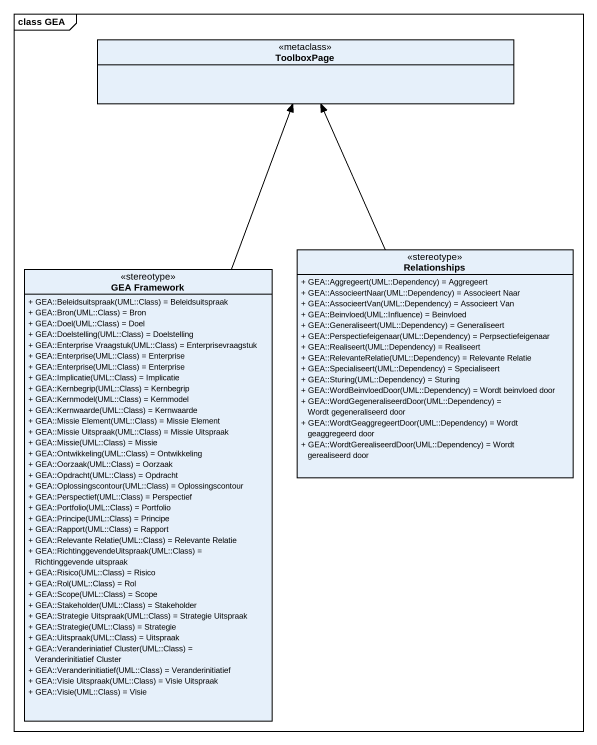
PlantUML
@startuml
mainframe class GEA
hide circle
hide empty members
skinparam classAttributeIconSize 0
class ToolboxPage <<metaclass>>
class Relationships <<stereotype>> {
  {field} + GEA::Aggregeert(UML::Dependency) = Aggregeert
  {field} + GEA::AssocieertNaar(UML::Dependency) = Associeert Naar
  {field} + GEA::AssocieertVan(UML::Dependency) = Associeert Van
  {field} + GEA::Beinvloed(UML::Influence) = Beinvloed
  {field} + GEA::Generaliseert(UML::Dependency) = Generaliseert
  {field} + GEA::Perspectiefeigenaar(UML::Dependency) = Perpsectiefeigenaar
  {field} + GEA::Realiseert(UML::Dependency) = Realiseert
  {field} + GEA::RelevanteRelatie(UML::Dependency) = Relevante Relatie
  {field} + GEA::Specialiseert(UML::Dependency) = Specialiseert
  {field} + GEA::Sturing(UML::Dependency) = Sturing
  {field} + GEA::WordBeinvloedDoor(UML::Dependency) = Wordt beinvloed door
  {field} + GEA::WordGegeneraliseerdDoor(UML::Dependency) = Wordt gegeneraliseerd door
  {field} + GEA::WordtGeaggregeertDoor(UML::Dependency) = Wordt geaggregeerd door
  {field} + GEA::WordtGerealiseerdDoor(UML::Dependency) = Wordt gerealiseerd door
}
class "GEA Framework" as GEA_Framework <<stereotype>> {
  {field} + GEA::Beleidsuitspraak(UML::Class) = Beleidsuitspraak
  {field} + GEA::Bron(UML::Class) = Bron
  {field} + GEA::Doel(UML::Class) = Doel
  {field} + GEA::Doelstelling(UML::Class) = Doelstelling
  {field} + GEA::Enterprise Vraagstuk(UML::Class) = Enterprisevraagstuk
  {field} + GEA::Enterprise(UML::Class) = Enterprise
  {field} + GEA::Enterprise(UML::Class) = Enterprise
  {field} + GEA::Implicatie(UML::Class) = Implicatie
  {field} + GEA::Kernbegrip(UML::Class) = Kernbegrip
  {field} + GEA::Kernmodel(UML::Class) = Kernmodel
  {field} + GEA::Kernwaarde(UML::Class) = Kernwaarde
  {field} + GEA::Missie Element(UML::Class) = Missie Element
  {field} + GEA::Missie Uitspraak(UML::Class) = Missie Uitspraak
  {field} + GEA::Missie(UML::Class) = Missie
  {field} + GEA::Ontwikkeling(UML::Class) = Ontwikkeling
  {field} + GEA::Oorzaak(UML::Class) = Oorzaak
  {field} + GEA::Opdracht(UML::Class) = Opdracht
  {field} + GEA::Oplossingscontour(UML::Class) = Oplossingscontour
  {field} + GEA::Perspectief(UML::Class) = Perspectief
  {field} + GEA::Portfolio(UML::Class) = Portfolio
  {field} + GEA::Principe(UML::Class) = Principe
  {field} + GEA::Rapport(UML::Class) = Rapport
  {field} + GEA::Relevante Relatie(UML::Class) = Relevante Relatie
  {field} + GEA::RichtinggevendeUitspraak(UML::Class) = Richtinggevende uitspraak
  {field} + GEA::Risico(UML::Class) = Risico
  {field} + GEA::Rol(UML::Class) = Rol
  {field} + GEA::Scope(UML::Class) = Scope
  {field} + GEA::Stakeholder(UML::Class) = Stakeholder
  {field} + GEA::Strategie Uitspraak(UML::Class) = Strategie Uitspraak
  {field} + GEA::Strategie(UML::Class) = Strategie
  {field} + GEA::Uitspraak(UML::Class) = Uitspraak
  {field} + GEA::Veranderiniatief Cluster(UML::Class) = Veranderinitiatief Cluster
  {field} + GEA::Veranderinitiatief(UML::Class) = Veranderinitiatief
  {field} + GEA::Visie Uitspraak(UML::Class) = Visie Uitspraak
  {field} + GEA::Visie(UML::Class) = Visie
}
Relationships -up-> ToolboxPage
GEA_Framework -up-> ToolboxPage
@enduml
